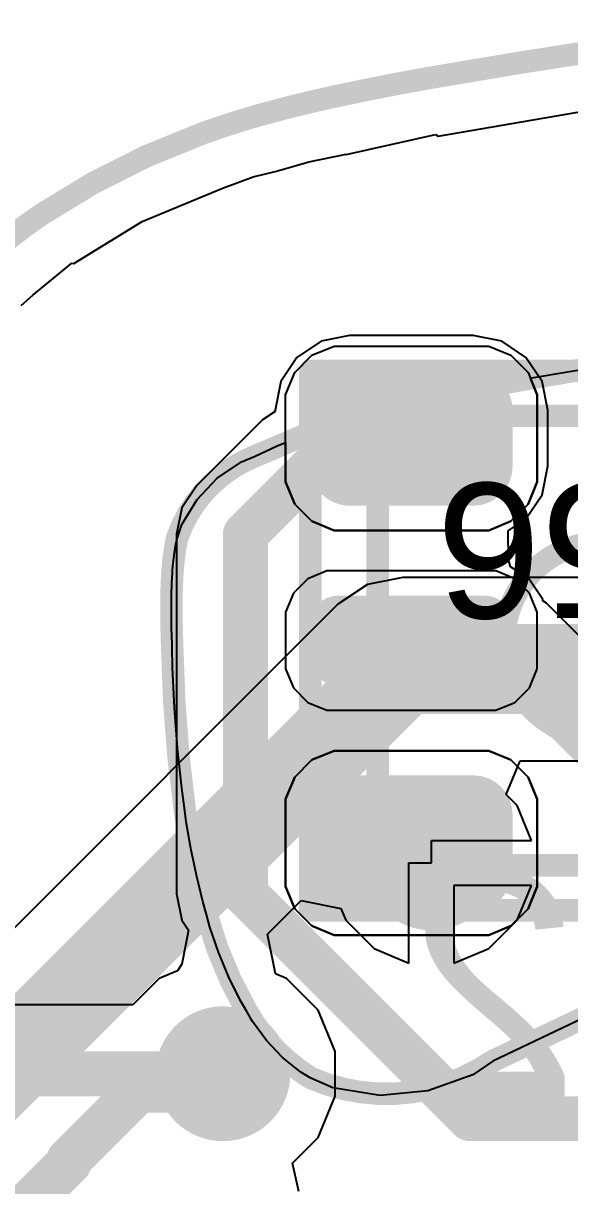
# Model space of a CAD drawing. Header units: inches. Extents: x -52 to 109, y 0 to 35.
# Drawn here: x 64.01 to 66.44, y 19.2 to 24.37 of the extents above; entities that cross this region are included whole.
import ezdxf

# ---------------------------------------------------------------- set-up
doc = ezdxf.new("R2010")
doc.units = ezdxf.units.IN
for name, color, linetype in [('Bottom Layer', 5, 'Continuous'), ('Bottom Overlay', 54, 'Continuous'), ('Keep-Out Layer', 6, 'Continuous'), ('Mechanical 1', 6, 'Continuous'), ('Mechanical 4', 56, 'Continuous'), ('Top Component Outline', 56, 'Continuous'), ('Top Courtyard', 56, 'Continuous'), ('Top Layer', 1, 'Continuous'), ('Top Overlay', 2, 'Continuous'), ('Top Paste', 8, 'Continuous'), ('Top Solder', 216, 'Continuous'), ('Via Holes', 16, 'Continuous')]:
    doc.layers.add(name, color=color, linetype=linetype)
doc.styles.add('Arial', font='', dxfattribs={"height": 0.2})
doc.styles.get('Arial').set_extended_font_data('Arial')

# ---------------------------------------------------------------- blocks, each defined once
blk = doc.blocks.new('APA_RGB_LED_2020_383')
at = {"layer": 'Top Layer'}
h = blk.add_hatch(color=1, dxfattribs=at)
edge = h.paths.add_edge_path()
edge.add_arc((-1.125, 1.025), 0.125, 90, 180)
edge.add_line((-1.25, 1.025), (-1.25, 0.775))
edge.add_arc((-1.125, 0.775), 0.125, 180, 270)
edge.add_line((-1.125, 0.65), (-0.575, 0.65))
edge.add_arc((-0.575, 0.775), 0.125, 270, 360)
edge.add_line((-0.45, 0.775), (-0.45, 1.025))
edge.add_arc((-0.575, 1.025), 0.125, 0, 90)
edge.add_line((-0.575, 1.15), (-1.125, 1.15))
h = blk.add_hatch(color=1, dxfattribs=at)
edge = h.paths.add_edge_path()
edge.add_arc((0.575, 1.025), 0.125, 90, 180)
edge.add_line((0.45, 1.025), (0.45, 0.775))
edge.add_arc((0.575, 0.775), 0.125, 180, 270)
edge.add_line((0.575, 0.65), (1.125, 0.65))
edge.add_arc((1.125, 0.775), 0.125, 270, 360)
edge.add_line((1.25, 0.775), (1.25, 1.025))
edge.add_arc((1.125, 1.025), 0.125, 0, 90)
edge.add_line((1.125, 1.15), (0.575, 1.15))
h = blk.add_hatch(color=1, dxfattribs=at)
edge = h.paths.add_edge_path()
edge.add_arc((-1.175, 0.075), 0.075, 90, 180)
edge.add_line((-1.25, 0.075), (-1.25, -0.075))
edge.add_arc((-1.175, -0.075), 0.075, 180, 270)
edge.add_line((-1.175, -0.15), (-0.525, -0.15))
edge.add_arc((-0.525, -0.075), 0.075, 270, 360)
edge.add_line((-0.45, -0.075), (-0.45, 0.075))
edge.add_arc((-0.525, 0.075), 0.075, 0, 90)
edge.add_line((-0.525, 0.15), (-1.175, 0.15))
h = blk.add_hatch(color=1, dxfattribs=at)
edge = h.paths.add_edge_path()
edge.add_arc((0.525, 0.075), 0.075, 90, 180)
edge.add_line((0.45, 0.075), (0.45, -0.075))
edge.add_arc((0.525, -0.075), 0.075, 180, 270)
edge.add_line((0.525, -0.15), (1.175, -0.15))
edge.add_arc((1.175, -0.075), 0.075, 270, 360)
edge.add_line((1.25, -0.075), (1.25, 0.075))
edge.add_arc((1.175, 0.075), 0.075, 0, 90)
edge.add_line((1.175, 0.15), (0.525, 0.15))
blk.add_hatch(color=1, dxfattribs=at).paths.add_polyline_path([(-1.25, -0.65), (-0.45, -0.65), (-0.45, -1.15), (-1.25, -1.15)])
h = blk.add_hatch(color=1, dxfattribs=at)
edge = h.paths.add_edge_path()
edge.add_arc((0.575, -0.775), 0.125, 90, 180)
edge.add_line((0.45, -0.775), (0.45, -1.025))
edge.add_arc((0.575, -1.025), 0.125, 180, 270)
edge.add_line((0.575, -1.15), (1.125, -1.15))
edge.add_arc((1.125, -1.025), 0.125, 270, 360)
edge.add_line((1.25, -1.025), (1.25, -0.775))
edge.add_arc((1.125, -0.775), 0.125, 0, 90)
edge.add_line((1.125, -0.65), (0.575, -0.65))
at = {"layer": 'Top Paste'}
h = blk.add_hatch(color=8, dxfattribs=at)
edge = h.paths.add_edge_path()
edge.add_arc((-1.125, 1.025), 0.125, 90, 180)
edge.add_line((-1.25, 1.025), (-1.25, 0.775))
edge.add_arc((-1.125, 0.775), 0.125, 180, 270)
edge.add_line((-1.125, 0.65), (-0.575, 0.65))
edge.add_arc((-0.575, 0.775), 0.125, 270, 360)
edge.add_line((-0.45, 0.775), (-0.45, 1.025))
edge.add_arc((-0.575, 1.025), 0.125, 0, 90)
edge.add_line((-0.575, 1.15), (-1.125, 1.15))
h = blk.add_hatch(color=8, dxfattribs=at)
edge = h.paths.add_edge_path()
edge.add_arc((0.575, 1.025), 0.125, 90, 180)
edge.add_line((0.45, 1.025), (0.45, 0.775))
edge.add_arc((0.575, 0.775), 0.125, 180, 270)
edge.add_line((0.575, 0.65), (1.125, 0.65))
edge.add_arc((1.125, 0.775), 0.125, 270, 360)
edge.add_line((1.25, 0.775), (1.25, 1.025))
edge.add_arc((1.125, 1.025), 0.125, 0, 90)
edge.add_line((1.125, 1.15), (0.575, 1.15))
h = blk.add_hatch(color=8, dxfattribs=at)
edge = h.paths.add_edge_path()
edge.add_arc((-1.175, 0.075), 0.075, 90, 180)
edge.add_line((-1.25, 0.075), (-1.25, -0.075))
edge.add_arc((-1.175, -0.075), 0.075, 180, 270)
edge.add_line((-1.175, -0.15), (-0.525, -0.15))
edge.add_arc((-0.525, -0.075), 0.075, 270, 360)
edge.add_line((-0.45, -0.075), (-0.45, 0.075))
edge.add_arc((-0.525, 0.075), 0.075, 0, 90)
edge.add_line((-0.525, 0.15), (-1.175, 0.15))
h = blk.add_hatch(color=8, dxfattribs=at)
edge = h.paths.add_edge_path()
edge.add_arc((0.525, 0.075), 0.075, 90, 180)
edge.add_line((0.45, 0.075), (0.45, -0.075))
edge.add_arc((0.525, -0.075), 0.075, 180, 270)
edge.add_line((0.525, -0.15), (1.175, -0.15))
edge.add_arc((1.175, -0.075), 0.075, 270, 360)
edge.add_line((1.25, -0.075), (1.25, 0.075))
edge.add_arc((1.175, 0.075), 0.075, 0, 90)
edge.add_line((1.175, 0.15), (0.525, 0.15))
blk.add_hatch(color=8, dxfattribs=at).paths.add_polyline_path([(-1.25, -0.65), (-0.45, -0.65), (-0.45, -1.15), (-1.25, -1.15)])
h = blk.add_hatch(color=8, dxfattribs=at)
edge = h.paths.add_edge_path()
edge.add_arc((0.575, -0.775), 0.125, 90, 180)
edge.add_line((0.45, -0.775), (0.45, -1.025))
edge.add_arc((0.575, -1.025), 0.125, 180, 270)
edge.add_line((0.575, -1.15), (1.125, -1.15))
edge.add_arc((1.125, -1.025), 0.125, 270, 360)
edge.add_line((1.25, -1.025), (1.25, -0.775))
edge.add_arc((1.125, -0.775), 0.125, 0, 90)
edge.add_line((1.125, -0.65), (0.575, -0.65))
at = {"layer": 'Top Solder'}
h = blk.add_hatch(color=216, dxfattribs=at)
edge = h.paths.add_edge_path()
edge.add_arc((-1.125, 1.025), 0.175, 90, 180)
edge.add_line((-1.3, 1.025), (-1.3, 0.775))
edge.add_arc((-1.125, 0.775), 0.175, 180, 270)
edge.add_line((-1.125, 0.6), (-0.575, 0.6))
edge.add_arc((-0.575, 0.775), 0.175, 270, 360)
edge.add_line((-0.4, 0.775), (-0.4, 1.025))
edge.add_arc((-0.575, 1.025), 0.175, 0, 90)
edge.add_line((-0.575, 1.2), (-1.125, 1.2))
h = blk.add_hatch(color=216, dxfattribs=at)
edge = h.paths.add_edge_path()
edge.add_arc((0.575, 1.025), 0.175, 90, 180)
edge.add_line((0.4, 1.025), (0.4, 0.775))
edge.add_arc((0.575, 0.775), 0.175, 180, 270)
edge.add_line((0.575, 0.6), (1.125, 0.6))
edge.add_arc((1.125, 0.775), 0.175, 270, 360)
edge.add_line((1.3, 0.775), (1.3, 1.025))
edge.add_arc((1.125, 1.025), 0.175, 0, 90)
edge.add_line((1.125, 1.2), (0.575, 1.2))
h = blk.add_hatch(color=216, dxfattribs=at)
edge = h.paths.add_edge_path()
edge.add_arc((-1.175, 0.075), 0.125, 90, 180)
edge.add_line((-1.3, 0.075), (-1.3, -0.075))
edge.add_arc((-1.175, -0.075), 0.125, 180, 270)
edge.add_line((-1.175, -0.2), (-0.525, -0.2))
edge.add_arc((-0.525, -0.075), 0.125, 270, 360)
edge.add_line((-0.4, -0.075), (-0.4, 0.075))
edge.add_arc((-0.525, 0.075), 0.125, 0, 90)
edge.add_line((-0.525, 0.2), (-1.175, 0.2))
h = blk.add_hatch(color=216, dxfattribs=at)
edge = h.paths.add_edge_path()
edge.add_arc((0.525, 0.075), 0.125, 90, 180)
edge.add_line((0.4, 0.075), (0.4, -0.075))
edge.add_arc((0.525, -0.075), 0.125, 180, 270)
edge.add_line((0.525, -0.2), (1.175, -0.2))
edge.add_arc((1.175, -0.075), 0.125, 270, 360)
edge.add_line((1.3, -0.075), (1.3, 0.075))
edge.add_arc((1.175, 0.075), 0.125, 0, 90)
edge.add_line((1.175, 0.2), (0.525, 0.2))
blk.add_hatch(color=216, dxfattribs=at).paths.add_polyline_path([(-1.3, -0.6), (-0.4, -0.6), (-0.4, -1.2), (-1.3, -1.2)])
h = blk.add_hatch(color=216, dxfattribs=at)
edge = h.paths.add_edge_path()
edge.add_arc((0.575, -0.775), 0.175, 90, 180)
edge.add_line((0.4, -0.775), (0.4, -1.025))
edge.add_arc((0.575, -1.025), 0.175, 180, 270)
edge.add_line((0.575, -1.2), (1.125, -1.2))
edge.add_arc((1.125, -1.025), 0.175, 270, 360)
edge.add_line((1.3, -1.025), (1.3, -0.775))
edge.add_arc((1.125, -0.775), 0.175, 0, 90)
edge.add_line((1.125, -0.6), (0.575, -0.6))
at = {"layer": 'Top Component Outline'}
for points in [[(1, 1, 0.1, 0.1, 0), (-1, 1, 0.1, 0.1, 0)], [(-1, 1, 0.1, 0.1, 0), (-1, -1, 0.1, 0.1, 0)], [(1, 1, 0.1, 0.1, 0), (1, -1, 0.1, 0.1, 0)], [(1, -1, 0.1, 0.1, 0), (-1, -1, 0.1, 0.1, 0)]]:
    blk.add_lwpolyline(points, format="xyseb", dxfattribs=at)
for points in [[(-1.025, 1, 0.05, 0.05, 1), (-0.975, 1, 0.05, 0.05, 1)], [(-1.025, 1, 0.05, 0.05, 1), (-0.975, 1, 0.05, 0.05, 1)], [(0.975, 1, 0.05, 0.05, 1), (1.025, 1, 0.05, 0.05, 1)], [(0.975, 1, 0.05, 0.05, 1), (1.025, 1, 0.05, 0.05, 1)], [(-1.025, -1, 0.05, 0.05, 1), (-0.975, -1, 0.05, 0.05, 1)], [(-1.025, -1, 0.05, 0.05, 1), (-0.975, -1, 0.05, 0.05, 1)], [(0.975, -1, 0.05, 0.05, 1), (1.025, -1, 0.05, 0.05, 1)], [(0.975, -1, 0.05, 0.05, 1), (1.025, -1, 0.05, 0.05, 1)]]:
    blk.add_lwpolyline(points, format="xyseb", close=True, dxfattribs=at)
at = {"layer": 'Top Courtyard'}
for points in [[(-1.3, 1.2, 0.1, 0.1, 0), (-1.3, -1.2, 0.1, 0.1, 0)], [(1.3, 1.2, 0.1, 0.1, 0), (-1.3, 1.2, 0.1, 0.1, 0)], [(1.3, 1.2, 0.1, 0.1, 0), (1.3, -1.2, 0.1, 0.1, 0)], [(0, 0.5, 0.1, 0.1, 0), (0, -0.5, 0.1, 0.1, 0)], [(0.5, 0, 0.1, 0.1, 0), (-0.5, 0, 0.1, 0.1, 0)], [(1.3, -1.2, 0.1, 0.1, 0), (-1.3, -1.2, 0.1, 0.1, 0)]]:
    blk.add_lwpolyline(points, format="xyseb", dxfattribs=at)
for points in [[(-1.325, 1.2, 0.05, 0.05, 1), (-1.275, 1.2, 0.05, 0.05, 1)], [(-1.325, 1.2, 0.05, 0.05, 1), (-1.275, 1.2, 0.05, 0.05, 1)], [(1.275, 1.2, 0.05, 0.05, 1), (1.325, 1.2, 0.05, 0.05, 1)], [(1.275, 1.2, 0.05, 0.05, 1), (1.325, 1.2, 0.05, 0.05, 1)], [(-0.025, 0.5, 0.05, 0.05, 1), (0.025, 0.5, 0.05, 0.05, 1)], [(-0.525, 0, 0.05, 0.05, 1), (-0.475, 0, 0.05, 0.05, 1)], [(0.475, 0, 0.05, 0.05, 1), (0.525, 0, 0.05, 0.05, 1)], [(-0.025, -0.5, 0.05, 0.05, 1), (0.025, -0.5, 0.05, 0.05, 1)], [(-1.325, -1.2, 0.05, 0.05, 1), (-1.275, -1.2, 0.05, 0.05, 1)], [(-1.325, -1.2, 0.05, 0.05, 1), (-1.275, -1.2, 0.05, 0.05, 1)], [(1.275, -1.2, 0.05, 0.05, 1), (1.325, -1.2, 0.05, 0.05, 1)], [(1.275, -1.2, 0.05, 0.05, 1), (1.325, -1.2, 0.05, 0.05, 1)]]:
    blk.add_lwpolyline(points, format="xyseb", close=True, dxfattribs=at)
at = {"layer": 'Top Overlay'}
for p, q in [((-1.2929, 1.2689), (-1.1937, 1.31)), ((-1.1937, 1.31), (-1.14, 1.31)), ((-1.14, 1.31), (-1.14, 1.31)), ((-1.14, 1.31), (-0.56, 1.31)), ((-0.56, 1.31), (-0.5063, 1.31)), ((-0.5063, 1.31), (-0.4071, 1.2689)), ((0.4071, 1.2689), (0.5063, 1.31)), ((0.5063, 1.31), (0.56, 1.31)), ((0.56, 1.31), (0.56, 1.31)), ((0.56, 1.31), (1.14, 1.31)), ((1.14, 1.31), (1.1937, 1.31)), ((1.1937, 1.31), (1.2929, 1.2689)), ((-1.3689, 1.1929), (-1.2929, 1.2689)), ((-0.4071, 1.2689), (-0.3311, 1.1929)), ((0.3311, 1.1929), (0.4071, 1.2689)), ((1.2929, 1.2689), (1.3689, 1.1929)), ((-1.41, 1.0937), (-1.3689, 1.1929)), ((-0.3311, 1.1929), (-0.29, 1.0937)), ((0.29, 1.0937), (0.3311, 1.1929)), ((1.3689, 1.1929), (1.41, 1.0937)), ((-1.41, 1.04), (-1.41, 1.0937)), ((-0.29, 1.0937), (-0.29, 1.04)), ((0.29, 1.04), (0.29, 1.0937)), ((1.41, 1.0937), (1.41, 1.04)), ((-1.41, 0.76), (-1.41, 1.04)), ((-0.29, 1.04), (-0.29, 1.04)), ((-0.29, 1.04), (-0.29, 0.76)), ((0.29, 0.76), (0.29, 1.04)), ((1.41, 1.04), (1.41, 1.04)), ((1.41, 1.04), (1.41, 0.76)), ((-1.41, 0.76), (-1.41, 0.76)), ((-1.41, 0.7063), (-1.41, 0.76)), ((-0.29, 0.76), (-0.29, 0.7063)), ((0.29, 0.76), (0.29, 0.76)), ((0.29, 0.7063), (0.29, 0.76)), ((1.41, 0.76), (1.41, 0.7063)), ((-1.3689, 0.6071), (-1.41, 0.7063)), ((-0.29, 0.7063), (-0.3311, 0.6071)), ((0.3311, 0.6071), (0.29, 0.7063)), ((1.41, 0.7063), (1.3689, 0.6071)), ((-1.2929, 0.5311), (-1.3689, 0.6071)), ((-0.3311, 0.6071), (-0.4071, 0.5311)), ((0.4071, 0.5311), (0.3311, 0.6071)), ((1.3689, 0.6071), (1.2929, 0.5311)), ((-1.1937, 0.49), (-1.2929, 0.5311)), ((-0.4071, 0.5311), (-0.5063, 0.49)), ((0.5063, 0.49), (0.4071, 0.5311)), ((1.2929, 0.5311), (1.1937, 0.49)), ((-1.14, 0.49), (-1.1937, 0.49)), ((-0.56, 0.49), (-1.14, 0.49)), ((-0.5063, 0.49), (-0.56, 0.49)), ((-0.56, 0.49), (-0.56, 0.49)), ((0.56, 0.49), (0.5063, 0.49)), ((1.14, 0.49), (0.56, 0.49)), ((1.1937, 0.49), (1.14, 0.49)), ((1.14, 0.49), (1.14, 0.49)), ((-1.3103, 0.275), (-1.375, 0.2103)), ((-1.2258, 0.31), (-1.3103, 0.275)), ((-1.18, 0.31), (-1.2258, 0.31)), ((-0.52, 0.31), (-1.18, 0.31)), ((-0.4742, 0.31), (-0.52, 0.31)), ((-0.52, 0.31), (-0.52, 0.31)), ((-0.3897, 0.275), (-0.4742, 0.31)), ((-0.325, 0.2103), (-0.3897, 0.275)), ((0.3897, 0.275), (0.325, 0.2103)), ((0.4743, 0.31), (0.3897, 0.275)), ((0.52, 0.31), (0.4743, 0.31)), ((1.18, 0.31), (0.52, 0.31)), ((1.2258, 0.31), (1.18, 0.31)), ((1.18, 0.31), (1.18, 0.31)), ((1.3103, 0.275), (1.2258, 0.31)), ((1.375, 0.2103), (1.3103, 0.275)), ((-1.375, 0.2103), (-1.41, 0.1258)), ((-0.29, 0.1258), (-0.325, 0.2103)), ((0.325, 0.2103), (0.29, 0.1258)), ((1.41, 0.1258), (1.375, 0.2103)), ((-1.41, 0.1258), (-1.41, 0.08)), ((-0.29, 0.08), (-0.29, 0.1258)), ((0.29, 0.1258), (0.29, 0.08)), ((1.41, 0.08), (1.41, 0.1258)), ((-1.41, 0.08), (-1.41, -0.08)), ((-1.41, 0.08), (-1.41, 0.08)), ((-0.29, -0.08), (-0.29, 0.08)), ((0.29, 0.08), (0.29, -0.08)), ((0.29, 0.08), (0.29, 0.08)), ((1.41, -0.08), (1.41, 0.08)), ((-1.41, -0.08), (-1.41, -0.1257)), ((-0.29, -0.1257), (-0.29, -0.08)), ((-0.29, -0.08), (-0.29, -0.08)), ((0.29, -0.08), (0.29, -0.1257)), ((1.41, -0.1257), (1.41, -0.08)), ((1.41, -0.08), (1.41, -0.08)), ((-1.41, -0.1257), (-1.375, -0.2103)), ((-0.325, -0.2103), (-0.29, -0.1257)), ((0.29, -0.1257), (0.325, -0.2103)), ((1.375, -0.2103), (1.41, -0.1257)), ((-1.375, -0.2103), (-1.3103, -0.275)), ((-0.3897, -0.275), (-0.325, -0.2103)), ((0.325, -0.2103), (0.3897, -0.275)), ((1.3103, -0.275), (1.375, -0.2103)), ((-1.3103, -0.275), (-1.2258, -0.31)), ((-1.2258, -0.31), (-1.18, -0.31)), ((-1.18, -0.31), (-1.18, -0.31)), ((-1.18, -0.31), (-0.52, -0.31)), ((-0.52, -0.31), (-0.4742, -0.31)), ((-0.4742, -0.31), (-0.3897, -0.275)), ((0.3897, -0.275), (0.4743, -0.31)), ((0.4743, -0.31), (0.52, -0.31)), ((0.52, -0.31), (0.52, -0.31)), ((0.52, -0.31), (1.18, -0.31)), ((1.18, -0.31), (1.2258, -0.31)), ((1.2258, -0.31), (1.3103, -0.275)), ((-1.41, -1.31), (-1.41, -0.49)), ((-1.41, -0.49), (-0.29, -0.49)), ((-0.29, -0.49), (-0.29, -1.31)), ((0.4071, -0.5311), (0.5063, -0.49)), ((0.5063, -0.49), (0.56, -0.49)), ((0.56, -0.49), (0.56, -0.49)), ((0.56, -0.49), (1.14, -0.49)), ((1.14, -0.49), (1.1937, -0.49)), ((1.1937, -0.49), (1.2929, -0.5311)), ((0.3311, -0.6071), (0.4071, -0.5311)), ((1.2929, -0.5311), (1.3689, -0.6071)), ((0.29, -0.7063), (0.3311, -0.6071)), ((1.3689, -0.6071), (1.41, -0.7063)), ((0.29, -0.76), (0.29, -0.7063)), ((1.41, -0.7063), (1.41, -0.76)), ((0.29, -1.04), (0.29, -0.76)), ((1.41, -0.76), (1.41, -0.76)), ((1.41, -0.76), (1.41, -1.04)), ((0.29, -1.04), (0.29, -1.04)), ((0.29, -1.0937), (0.29, -1.04)), ((1.41, -1.04), (1.41, -1.0937)), ((0.3311, -1.1929), (0.29, -1.0937)), ((1.41, -1.0937), (1.3689, -1.1929)), ((0.4071, -1.2689), (0.3311, -1.1929)), ((1.3689, -1.1929), (1.2929, -1.2689)), ((0.5063, -1.31), (0.4071, -1.2689)), ((1.2929, -1.2689), (1.1937, -1.31)), ((-0.29, -1.31), (-1.41, -1.31)), ((0.56, -1.31), (0.5063, -1.31)), ((1.14, -1.31), (0.56, -1.31)), ((1.1937, -1.31), (1.14, -1.31)), ((1.14, -1.31), (1.14, -1.31))]:
    blk.add_line(p, q, dxfattribs=at)
at = {"layer": 'Top Courtyard', "style": 'Arial'}
blk.add_text('D56', height=0.6, dxfattribs=at).set_placement((-0.8, -0.7))

msp = doc.modelspace()

# ---------------------------------------------------------------- hatches: boundary and pattern name
at = {"layer": 'Bottom Layer'}
h = msp.add_hatch(color=5, dxfattribs=at)
edge = h.paths.add_edge_path()
edge.add_arc((65.8278, 20.6378), 0.3, 0, 360)
h = msp.add_hatch(color=5, dxfattribs=at)
edge = h.paths.add_edge_path()
edge.add_arc((64.9, 19.7), 0.3, 0, 360)
at = {"layer": 'Top Layer'}
h = msp.add_hatch(color=1, dxfattribs=at)
edge = h.paths.add_edge_path()
edge.add_arc((65.8278, 20.6378), 0.3, 0, 360)
h = msp.add_hatch(color=1, dxfattribs=at)
edge = h.paths.add_edge_path()
edge.add_arc((64.9, 19.7), 0.3, 0, 360)
at = {"layer": 'Via Holes'}
h = msp.add_hatch(color=7, dxfattribs=at)
edge = h.paths.add_edge_path()
edge.add_arc((65.8278, 20.6378), 0.15, 0, 360)
h = msp.add_hatch(color=7, dxfattribs=at)
edge = h.paths.add_edge_path()
edge.add_arc((64.9, 19.7), 0.15, 0, 360)

# ---------------------------------------------------------------- linework, layer by layer
at = {"layer": 'Bottom Layer'}
for p, q in [((65.8581, 23.8701), (66.7592, 24.0264)), ((65.4488, 23.7898), (65.8463, 23.8779)), ((65.8463, 23.8779), (65.8581, 23.8701)), ((65.8581, 23.8701), (65.8581, 23.8701)), ((65.8581, 23.8701), (65.8581, 23.8701)), ((65.2818, 23.7572), (65.4485, 23.7903)), ((65.4485, 23.7903), (65.4488, 23.7898)), ((65.1378, 23.7151), (65.2818, 23.7572)), ((64.9031, 23.6413), (65.0353, 23.6905)), ((65.0353, 23.6905), (65.1378, 23.7151)), ((65.1378, 23.7151), (65.1378, 23.7151)), ((64.7592, 23.582), (64.8957, 23.6382)), ((64.8957, 23.6382), (64.9031, 23.6413)), ((64.8957, 23.6382), (64.8957, 23.6382)), ((64.5403, 23.4913), (64.7592, 23.582)), ((64.2364, 23.3051), (64.5403, 23.4913)), ((64.0543, 23.1633), (64.2285, 23.3063)), ((64.2285, 23.3063), (64.2364, 23.3051)), ((64.2364, 23.3051), (64.2364, 23.3051)), ((64.2364, 23.3051), (64.2364, 23.3051)), ((64.0023, 23.1168), (64.0543, 23.1633)), ((65.5439, 21.8768), (65.4116, 21.7884)), ((65.7, 21.9078), (65.5439, 21.8768)), ((68.95, 21.9078), (65.7, 21.9078)), ((65.7, 21.9078), (65.7, 21.9078)), ((65.4116, 21.7884), (63.3286, 19.7054)), ((65.4116, 21.7884), (65.4116, 21.7884)), ((66.1599, 20.9422), (66.222, 21.0922)), ((66.222, 21.0922), (68.7811, 21.0922)), ((66.2093, 20.8928), (66.1599, 20.9422)), ((66.2734, 20.7378), (66.2093, 20.8928)), ((65.8278, 20.6378), (65.8278, 20.7378)), ((65.8278, 20.7378), (66.2734, 20.7378)), ((65.7278, 20.1922), (65.7278, 20.6378)), ((65.7278, 20.6378), (65.8278, 20.6378)), ((66.2734, 20.5378), (65.9278, 20.5378)), ((65.9278, 20.5378), (65.9278, 20.1922)), ((66.2093, 20.3829), (66.2734, 20.5378)), ((65.0982, 20.3215), (65.2476, 20.4708)), ((65.2476, 20.4708), (65.4245, 20.4356)), ((65.4245, 20.4356), (65.4463, 20.3829)), ((65.4463, 20.3829), (65.5729, 20.2564)), ((66.0827, 20.2564), (66.2093, 20.3829)), ((65.1334, 20.1445), (65.0982, 20.3215)), ((65.5729, 20.2564), (65.7278, 20.1922)), ((65.9278, 20.1922), (66.0827, 20.2564)), ((65.1832, 20.1239), (65.1334, 20.1445)), ((65.3239, 19.9832), (65.1832, 20.1239)), ((65.4, 19.7995), (65.3239, 19.9832)), ((65.4, 19.6005), (65.4, 19.7995)), ((65.3239, 19.4168), (65.4, 19.6005)), ((65.2097, 19.3025), (65.3239, 19.4168)), ((65.2373, 19.1763), (65.2097, 19.3025))]:
    msp.add_line(p, q, dxfattribs=at)
for points in [[(63.5, 19.3, 0.4, 0.4, 0), (65.7, 21.5, 0.4, 0.4, 0)], [(65.7, 21.5, 0.4, 0.4, 0), (68.95, 21.5, 0.4, 0.4, 0)], [(64.8266, 19.6266, 0.2, 0.2, 0), (64.9, 19.7, 0.2, 0.2, 0)], [(64.2151, 19.3169, 0.2, 0.2, 0), (64.5248, 19.6266, 0.2, 0.2, 0)], [(64.5248, 19.6266, 0.2, 0.2, 0), (64.8266, 19.6266, 0.2, 0.2, 0)], [(63.6, 18.6881, 0.2, 0.2, 0), (64.2151, 19.3033, 0.2, 0.2, 0)], [(64.2151, 19.3033, 0.2, 0.2, 0), (64.2151, 19.3169, 0.2, 0.2, 0)]]:
    msp.add_lwpolyline(points, format="xyseb", dxfattribs=at)
for points in [[(65.6, 21.5, 0.2, 0.2, 1), (65.8, 21.5, 0.2, 0.2, 1)], [(65.6, 21.5, 0.2, 0.2, 1), (65.8, 21.5, 0.2, 0.2, 1)], [(64.85, 19.7, 0.1, 0.1, 1), (64.95, 19.7, 0.1, 0.1, 1)], [(64.4748, 19.6266, 0.1, 0.1, 1), (64.5748, 19.6266, 0.1, 0.1, 1)], [(64.4748, 19.6266, 0.1, 0.1, 1), (64.5748, 19.6266, 0.1, 0.1, 1)], [(64.7766, 19.6266, 0.1, 0.1, 1), (64.8766, 19.6266, 0.1, 0.1, 1)], [(64.7766, 19.6266, 0.1, 0.1, 1), (64.8766, 19.6266, 0.1, 0.1, 1)], [(64.1651, 19.3169, 0.1, 0.1, 1), (64.2651, 19.3169, 0.1, 0.1, 1)], [(64.1651, 19.3169, 0.1, 0.1, 1), (64.2651, 19.3169, 0.1, 0.1, 1)], [(64.1651, 19.3033, 0.1, 0.1, 1), (64.2651, 19.3033, 0.1, 0.1, 1)], [(64.1651, 19.3033, 0.1, 0.1, 1), (64.2651, 19.3033, 0.1, 0.1, 1)]]:
    msp.add_lwpolyline(points, format="xyseb", close=True, dxfattribs=at)
at = {"layer": 'Keep-Out Layer'}
for points in [[(65.8131, 24.1289, 0.1, 0.1, -0.00841), (67.0557, 24.3232, 0.1, 0.1, 0)], [(65.3933, 24.0464, 0.1, 0.1, -0.009488), (65.8131, 24.1289, 0.1, 0.1, 0)], [(65.0678, 23.9661, 0.1, 0.1, -0.014755), (65.3933, 24.0464, 0.1, 0.1, 0)], [(64.8067, 23.8821, 0.1, 0.1, -0.019408), (65.0678, 23.9661, 0.1, 0.1, 0)], [(64.0921, 23.522, 0.1, 0.1, -0.060256), (64.8067, 23.8821, 0.1, 0.1, 0)], [(63.8827, 23.3613, 0.1, 0.1, -0.029783), (64.0921, 23.522, 0.1, 0.1, 0)]]:
    msp.add_lwpolyline(points, format="xyseb", dxfattribs=at)
for points in [[(65.7881, 24.1289, 0.05, 0.05, 1), (65.8381, 24.1289, 0.05, 0.05, 1)], [(65.7881, 24.1289, 0.05, 0.05, 1), (65.8381, 24.1289, 0.05, 0.05, 1)], [(65.3683, 24.0464, 0.05, 0.05, 1), (65.4183, 24.0464, 0.05, 0.05, 1)], [(65.3683, 24.0464, 0.05, 0.05, 1), (65.4183, 24.0464, 0.05, 0.05, 1)], [(65.0428, 23.9661, 0.05, 0.05, 1), (65.0928, 23.9661, 0.05, 0.05, 1)], [(65.0428, 23.9661, 0.05, 0.05, 1), (65.0928, 23.9661, 0.05, 0.05, 1)], [(64.7817, 23.8821, 0.05, 0.05, 1), (64.8317, 23.8821, 0.05, 0.05, 1)], [(64.7817, 23.8821, 0.05, 0.05, 1), (64.8317, 23.8821, 0.05, 0.05, 1)], [(64.0671, 23.522, 0.05, 0.05, 1), (64.1171, 23.522, 0.05, 0.05, 1)], [(64.0671, 23.522, 0.05, 0.05, 1), (64.1171, 23.522, 0.05, 0.05, 1)]]:
    msp.add_lwpolyline(points, format="xyseb", close=True, dxfattribs=at)
at = {"layer": 'Mechanical 1'}
for points in [[(66.1853, 21.7941, 0.1, 0.1, -0.303348), (66.5886, 22.0636, 0.1, 0.1, 0)], [(66.2799, 21.3184, 0.1, 0.1, -0.303347), (66.1853, 21.7941, 0.1, 0.1, 0)], [(66.7556, 21.2238, 0.1, 0.1, -0.303347), (66.2799, 21.3184, 0.1, 0.1, 0)]]:
    msp.add_lwpolyline(points, format="xyseb", dxfattribs=at)
for points in [[(66.1603, 21.7941, 0.05, 0.05, 1), (66.2103, 21.7941, 0.05, 0.05, 1)], [(66.1603, 21.7941, 0.05, 0.05, 1), (66.2103, 21.7941, 0.05, 0.05, 1)], [(66.2549, 21.3184, 0.05, 0.05, 1), (66.3049, 21.3184, 0.05, 0.05, 1)], [(66.2549, 21.3184, 0.05, 0.05, 1), (66.3049, 21.3184, 0.05, 0.05, 1)]]:
    msp.add_lwpolyline(points, format="xyseb", close=True, dxfattribs=at)
at = {"layer": 'Mechanical 4'}
for points in [[(65.8131, 24.1289, 0.1, 0.1, -0.00841), (67.0557, 24.3232, 0.1, 0.1, 0)], [(65.3933, 24.0464, 0.1, 0.1, -0.009488), (65.8131, 24.1289, 0.1, 0.1, 0)], [(65.0678, 23.9661, 0.1, 0.1, -0.014755), (65.3933, 24.0464, 0.1, 0.1, 0)], [(64.8067, 23.8821, 0.1, 0.1, -0.019408), (65.0678, 23.9661, 0.1, 0.1, 0)], [(64.0921, 23.522, 0.1, 0.1, -0.060256), (64.8067, 23.8821, 0.1, 0.1, 0)], [(63.8827, 23.3613, 0.1, 0.1, -0.029783), (64.0921, 23.522, 0.1, 0.1, 0)], [(65.8412, 22.7098, 0.1, 0.1, -0.020704), (67.0257, 22.9111, 0.1, 0.1, 0)], [(65.0432, 22.4473, 0.1, 0.1, -0.062887), (65.8412, 22.7098, 0.1, 0.1, 0)], [(64.6959, 22.0818, 0.1, 0.1, -0.218955), (65.0432, 22.4473, 0.1, 0.1, 0)], [(64.6763, 21.9405, 0.1, 0.1, -0.035258), (64.6959, 22.0818, 0.1, 0.1, 0)], [(64.6718, 21.848, 0.1, 0.1, -0.012416), (64.6763, 21.9405, 0.1, 0.1, 0)], [(64.6711, 21.7347, 0.1, 0.1, -0.008839), (64.6718, 21.848, 0.1, 0.1, 0)], [(64.6744, 21.5957, 0.1, 0.1, -0.006058), (64.6711, 21.7347, 0.1, 0.1, 0)], [(64.7291, 20.881, 0.1, 0.1, -0.028858), (64.6744, 21.5957, 0.1, 0.1, 0)], [(64.8273, 20.408, 0.1, 0.1, -0.034346), (64.7291, 20.881, 0.1, 0.1, 0)], [(65.0063, 19.9779, 0.1, 0.1, -0.064412), (64.8273, 20.408, 0.1, 0.1, 0)], [(66.1003, 19.7564, 0.1, 0.1, 0), (66.6749, 20.0296, 0.1, 0.1, 0)], [(65.2913, 19.6806, 0.1, 0.1, -0.126724), (65.0063, 19.9779, 0.1, 0.1, 0)], [(66.1003, 19.7564, 0.1, 0.1, -0.258253), (65.2913, 19.6806, 0.1, 0.1, 0)]]:
    msp.add_lwpolyline(points, format="xyseb", dxfattribs=at)
for points in [[(65.7881, 24.1289, 0.05, 0.05, 1), (65.8381, 24.1289, 0.05, 0.05, 1)], [(65.7881, 24.1289, 0.05, 0.05, 1), (65.8381, 24.1289, 0.05, 0.05, 1)], [(65.3683, 24.0464, 0.05, 0.05, 1), (65.4183, 24.0464, 0.05, 0.05, 1)], [(65.3683, 24.0464, 0.05, 0.05, 1), (65.4183, 24.0464, 0.05, 0.05, 1)], [(65.0428, 23.9661, 0.05, 0.05, 1), (65.0928, 23.9661, 0.05, 0.05, 1)], [(65.0428, 23.9661, 0.05, 0.05, 1), (65.0928, 23.9661, 0.05, 0.05, 1)], [(64.7817, 23.8821, 0.05, 0.05, 1), (64.8317, 23.8821, 0.05, 0.05, 1)], [(64.7817, 23.8821, 0.05, 0.05, 1), (64.8317, 23.8821, 0.05, 0.05, 1)], [(64.0671, 23.522, 0.05, 0.05, 1), (64.1171, 23.522, 0.05, 0.05, 1)], [(64.0671, 23.522, 0.05, 0.05, 1), (64.1171, 23.522, 0.05, 0.05, 1)], [(65.8162, 22.7098, 0.05, 0.05, 1), (65.8662, 22.7098, 0.05, 0.05, 1)], [(65.8162, 22.7098, 0.05, 0.05, 1), (65.8662, 22.7098, 0.05, 0.05, 1)], [(65.0182, 22.4473, 0.05, 0.05, 1), (65.0682, 22.4473, 0.05, 0.05, 1)], [(65.0182, 22.4473, 0.05, 0.05, 1), (65.0682, 22.4473, 0.05, 0.05, 1)], [(64.6709, 22.0818, 0.05, 0.05, 1), (64.7209, 22.0818, 0.05, 0.05, 1)], [(64.6709, 22.0818, 0.05, 0.05, 1), (64.7209, 22.0818, 0.05, 0.05, 1)], [(64.6513, 21.9405, 0.05, 0.05, 1), (64.7013, 21.9405, 0.05, 0.05, 1)], [(64.6513, 21.9405, 0.05, 0.05, 1), (64.7013, 21.9405, 0.05, 0.05, 1)], [(64.6468, 21.848, 0.05, 0.05, 1), (64.6968, 21.848, 0.05, 0.05, 1)], [(64.6468, 21.848, 0.05, 0.05, 1), (64.6968, 21.848, 0.05, 0.05, 1)], [(64.6461, 21.7347, 0.05, 0.05, 1), (64.6961, 21.7347, 0.05, 0.05, 1)], [(64.6461, 21.7347, 0.05, 0.05, 1), (64.6961, 21.7347, 0.05, 0.05, 1)], [(64.6494, 21.5957, 0.05, 0.05, 1), (64.6994, 21.5957, 0.05, 0.05, 1)], [(64.6494, 21.5957, 0.05, 0.05, 1), (64.6994, 21.5957, 0.05, 0.05, 1)], [(64.7041, 20.881, 0.05, 0.05, 1), (64.7541, 20.881, 0.05, 0.05, 1)], [(64.7041, 20.881, 0.05, 0.05, 1), (64.7541, 20.881, 0.05, 0.05, 1)], [(64.8023, 20.408, 0.05, 0.05, 1), (64.8523, 20.408, 0.05, 0.05, 1)], [(64.8023, 20.408, 0.05, 0.05, 1), (64.8523, 20.408, 0.05, 0.05, 1)], [(64.9813, 19.9779, 0.05, 0.05, 1), (65.0313, 19.9779, 0.05, 0.05, 1)], [(64.9813, 19.9779, 0.05, 0.05, 1), (65.0313, 19.9779, 0.05, 0.05, 1)], [(66.0753, 19.7564, 0.05, 0.05, 1), (66.1253, 19.7564, 0.05, 0.05, 1)], [(66.0753, 19.7564, 0.05, 0.05, 1), (66.1253, 19.7564, 0.05, 0.05, 1)], [(65.2663, 19.6806, 0.05, 0.05, 1), (65.3163, 19.6806, 0.05, 0.05, 1)], [(65.2663, 19.6806, 0.05, 0.05, 1), (65.3163, 19.6806, 0.05, 0.05, 1)]]:
    msp.add_lwpolyline(points, format="xyseb", close=True, dxfattribs=at)
at = {"layer": 'Top Layer'}
for p, q in [((65.8581, 23.8701), (66.7592, 24.0264)), ((65.4488, 23.7898), (65.8463, 23.8779)), ((65.8463, 23.8779), (65.8581, 23.8701)), ((65.8581, 23.8701), (65.8581, 23.8701)), ((65.8581, 23.8701), (65.8581, 23.8701)), ((65.2818, 23.7572), (65.4485, 23.7903)), ((65.4485, 23.7903), (65.4488, 23.7898)), ((65.1378, 23.7151), (65.2818, 23.7572)), ((64.9031, 23.6413), (65.0353, 23.6905)), ((65.0353, 23.6905), (65.1378, 23.7151)), ((65.1378, 23.7151), (65.1378, 23.7151)), ((64.7592, 23.582), (64.8957, 23.6382)), ((64.8957, 23.6382), (64.9031, 23.6413)), ((64.8957, 23.6382), (64.8957, 23.6382)), ((64.5403, 23.4913), (64.7592, 23.582)), ((64.2364, 23.3051), (64.5403, 23.4913)), ((64.0543, 23.1633), (64.2285, 23.3063)), ((64.2285, 23.3063), (64.2364, 23.3051)), ((64.2364, 23.3051), (64.2364, 23.3051)), ((64.2364, 23.3051), (64.2364, 23.3051)), ((64.0023, 23.1168), (64.0543, 23.1633)), ((65.4636, 22.9834), (65.3368, 22.9582)), ((66.0136, 22.9834), (65.4636, 22.9834)), ((66.1404, 22.9582), (66.0136, 22.9834)), ((65.3368, 22.9582), (65.2293, 22.8864)), ((66.2479, 22.8864), (66.1404, 22.9582)), ((65.2293, 22.8864), (65.1574, 22.7789)), ((66.3197, 22.7789), (66.2479, 22.8864)), ((65.1574, 22.7789), (65.1322, 22.6521)), ((66.3449, 22.6521), (66.3197, 22.7789)), ((65.1322, 22.6521), (65.1322, 22.6462)), ((66.3449, 22.4021), (66.3449, 22.6521)), ((65.0762, 22.6088), (64.7837, 22.3163)), ((65.1322, 22.6462), (65.0762, 22.6088)), ((66.3197, 22.2753), (66.3449, 22.4021)), ((64.7837, 22.3163), (64.7174, 22.2171)), ((66.2479, 22.1678), (66.3197, 22.2753)), ((64.7174, 22.2171), (64.6941, 22.1)), ((66.1683, 22.1146), (66.2479, 22.1678)), ((64.6941, 22.1), (64.6941, 22.1)), ((64.6941, 22.1), (64.6941, 20.5)), ((66.1704, 21.9879), (66.1683, 22.1146)), ((66.1795, 21.9554), (66.1704, 21.9879)), ((66.2618, 21.9003), (66.1795, 21.9554)), ((66.3226, 21.8094), (66.2618, 21.9003)), ((66.3237, 21.8037), (66.3226, 21.8094)), ((66.3392, 21.7934), (66.3237, 21.8037)), ((66.705, 21.4276), (66.3392, 21.7934)), ((64.6941, 20.5), (64.6941, 20.5)), ((64.6941, 20.5), (64.7174, 20.3829)), ((64.7174, 20.3829), (64.747, 20.3386)), ((64.747, 20.3386), (64.7179, 20.187)), ((64.7179, 20.187), (64.6978, 20.1575)), ((64.6168, 20.1239), (64.4988, 20.0059)), ((64.6978, 20.1575), (64.6168, 20.1239)), ((64.4988, 20.0059), (63.505, 20.0059))]:
    msp.add_line(p, q, dxfattribs=at)
for points in [[(65.604, 22.3925, 0.2, 0.2, 0), (65.7386, 22.5271, 0.2, 0.2, 0)], [(65, 22.1, 0.2, 0.2, 0), (65.2925, 22.3925, 0.2, 0.2, 0)], [(65.2925, 22.3925, 0.2, 0.2, 0), (65.604, 22.3925, 0.2, 0.2, 0)], [(65, 20.5, 0.2, 0.2, 0), (65, 22.1, 0.2, 0.2, 0)], [(65.7386, 21.6271, 0.2, 0.2, 0), (65.7886, 21.5771, 0.2, 0.2, 0)], [(65.7886, 21.5771, 0.2, 0.2, 0), (66.1229, 21.5771, 0.2, 0.2, 0)], [(66.1229, 21.5771, 0.2, 0.2, 0), (66.6, 21.1, 0.2, 0.2, 0)], [(65, 20.5, 0.2, 0.2, 0), (66, 19.5, 0.2, 0.2, 0)], [(63.1438, 19.7, 0.2, 0.2, 0), (64.9, 19.7, 0.2, 0.2, 0)], [(66, 19.5, 0.2, 0.2, 0), (69.9155, 19.5, 0.2, 0.2, 0)]]:
    msp.add_lwpolyline(points, format="xyseb", dxfattribs=at)
for points in [[(65.6886, 22.5271, 0.1, 0.1, 1), (65.7886, 22.5271, 0.1, 0.1, 1)], [(65.2425, 22.3925, 0.1, 0.1, 1), (65.3425, 22.3925, 0.1, 0.1, 1)], [(65.2425, 22.3925, 0.1, 0.1, 1), (65.3425, 22.3925, 0.1, 0.1, 1)], [(65.554, 22.3925, 0.1, 0.1, 1), (65.654, 22.3925, 0.1, 0.1, 1)], [(65.554, 22.3925, 0.1, 0.1, 1), (65.654, 22.3925, 0.1, 0.1, 1)], [(64.95, 22.1, 0.1, 0.1, 1), (65.05, 22.1, 0.1, 0.1, 1)], [(64.95, 22.1, 0.1, 0.1, 1), (65.05, 22.1, 0.1, 0.1, 1)], [(65.6886, 21.6271, 0.1, 0.1, 1), (65.7886, 21.6271, 0.1, 0.1, 1)], [(65.7386, 21.5771, 0.1, 0.1, 1), (65.8386, 21.5771, 0.1, 0.1, 1)], [(65.7386, 21.5771, 0.1, 0.1, 1), (65.8386, 21.5771, 0.1, 0.1, 1)], [(66.0729, 21.5771, 0.1, 0.1, 1), (66.1729, 21.5771, 0.1, 0.1, 1)], [(66.0729, 21.5771, 0.1, 0.1, 1), (66.1729, 21.5771, 0.1, 0.1, 1)], [(64.95, 20.5, 0.1, 0.1, 1), (65.05, 20.5, 0.1, 0.1, 1)], [(64.95, 20.5, 0.1, 0.1, 1), (65.05, 20.5, 0.1, 0.1, 1)], [(64.85, 19.7, 0.1, 0.1, 1), (64.95, 19.7, 0.1, 0.1, 1)], [(65.95, 19.5, 0.1, 0.1, 1), (66.05, 19.5, 0.1, 0.1, 1)], [(65.95, 19.5, 0.1, 0.1, 1), (66.05, 19.5, 0.1, 0.1, 1)]]:
    msp.add_lwpolyline(points, format="xyseb", close=True, dxfattribs=at)
at = {"layer": 'Top Overlay'}
for p, q in [((66.2835, 22.797), (66.5797, 22.8473)), ((66.2682, 22.794), (66.2835, 22.797)), ((66.2986, 22.7208), (66.2682, 22.794)), ((66.2986, 22.6671), (66.2986, 22.7208)), ((66.2986, 22.3871), (66.2986, 22.6671)), ((65.1386, 22.4919), (65.1786, 22.5079)), ((65.1786, 22.5079), (65.1786, 22.3871)), ((64.9828, 22.4225), (65.0435, 22.4467)), ((65.0435, 22.4467), (65.1386, 22.4919)), ((64.8748, 22.3493), (64.9828, 22.4225)), ((64.7849, 22.2547), (64.8748, 22.3493)), ((65.1786, 22.3871), (65.1786, 22.3334)), ((66.2986, 22.3334), (66.2986, 22.3871)), ((65.1786, 22.3334), (65.2197, 22.2341)), ((66.2575, 22.2341), (66.2986, 22.3334)), ((64.7173, 22.143), (64.7849, 22.2547)), ((65.2197, 22.2341), (65.2956, 22.1582)), ((66.1815, 22.1582), (66.2575, 22.2341)), ((64.6962, 22.0812), (64.7173, 22.143)), ((65.2956, 22.1582), (65.3949, 22.1171)), ((66.0823, 22.1171), (66.1815, 22.1582)), ((65.3949, 22.1171), (66.0823, 22.1171)), ((64.6863, 22.0288), (64.6925, 22.0638)), ((64.6925, 22.0638), (64.6962, 22.0812)), ((64.6776, 21.9582), (64.6814, 21.9936)), ((64.6814, 21.9936), (64.6863, 22.0288)), ((64.6741, 21.9059), (64.6755, 21.9289)), ((64.6755, 21.9289), (64.6764, 21.9404)), ((64.6764, 21.9404), (64.6776, 21.9582)), ((64.6764, 21.9404), (64.6764, 21.9404)), ((65.3628, 21.9371), (65.2783, 21.9021)), ((66.1143, 21.9371), (65.3628, 21.9371)), ((66.1988, 21.9021), (66.1143, 21.9371)), ((64.6721, 21.8599), (64.6729, 21.8829)), ((64.6729, 21.8829), (64.6741, 21.9059)), ((65.2783, 21.9021), (65.2136, 21.8374)), ((66.2635, 21.8374), (66.1988, 21.9021)), ((64.671, 21.806), (64.6714, 21.8342)), ((64.6714, 21.8342), (64.6718, 21.8483)), ((64.6718, 21.8483), (64.6721, 21.8599)), ((65.2136, 21.8374), (65.1786, 21.7528)), ((66.2986, 21.7528), (66.2635, 21.8374)), ((64.6708, 21.7777), (64.671, 21.806)), ((64.6708, 21.7495), (64.6708, 21.7777)), ((64.671, 21.7353), (64.6708, 21.7495)), ((64.6711, 21.718), (64.671, 21.7353)), ((65.1786, 21.7528), (65.1786, 21.7071)), ((66.2986, 21.7071), (66.2986, 21.7528)), ((64.6717, 21.6833), (64.6711, 21.718)), ((64.6725, 21.6486), (64.6717, 21.6833)), ((65.1786, 21.7071), (65.1786, 21.5471)), ((66.2986, 21.5471), (66.2986, 21.7071)), ((64.6736, 21.6139), (64.6725, 21.6486)), ((64.6742, 21.5965), (64.6736, 21.6139)), ((64.6758, 21.5068), (64.6742, 21.5965)), ((65.1786, 21.5471), (65.1786, 21.5013)), ((66.2986, 21.5013), (66.2986, 21.5471)), ((64.6844, 21.3275), (64.6758, 21.5068)), ((65.1786, 21.5013), (65.2136, 21.4168)), ((66.2635, 21.4168), (66.2986, 21.5013)), ((65.2136, 21.4168), (65.2783, 21.3521)), ((66.1988, 21.3521), (66.2635, 21.4168)), ((64.6981, 21.1486), (64.6844, 21.3275)), ((65.2783, 21.3521), (65.3628, 21.3171)), ((65.3628, 21.3171), (66.1143, 21.3171)), ((66.1143, 21.3171), (66.1988, 21.3521)), ((64.7169, 20.9701), (64.6981, 21.1486)), ((65.3949, 21.1371), (65.2956, 21.096)), ((66.0823, 21.1371), (65.3949, 21.1371)), ((66.1815, 21.096), (66.0823, 21.1371)), ((65.2956, 21.096), (65.2197, 21.02)), ((66.2575, 21.02), (66.1815, 21.096)), ((65.2197, 21.02), (65.1786, 20.9208)), ((66.2986, 20.9208), (66.2575, 21.02)), ((64.7289, 20.8812), (64.7169, 20.9701)), ((65.1786, 20.9208), (65.1786, 20.8671)), ((66.2986, 20.8671), (66.2986, 20.9208)), ((64.7371, 20.8213), (64.7289, 20.8812)), ((65.1786, 20.8671), (65.1786, 20.5871)), ((66.2986, 20.5871), (66.2986, 20.8671)), ((64.7576, 20.702), (64.7371, 20.8213)), ((64.7821, 20.5835), (64.7576, 20.702)), ((64.8108, 20.466), (64.7821, 20.5835)), ((65.1786, 20.5871), (65.1786, 20.5334)), ((66.2986, 20.5334), (66.2986, 20.5871)), ((65.1786, 20.5334), (65.2197, 20.4341)), ((66.2575, 20.4341), (66.2986, 20.5334)), ((64.8271, 20.4077), (64.8108, 20.466)), ((65.2197, 20.4341), (65.2956, 20.3582)), ((66.1815, 20.3582), (66.2575, 20.4341)), ((64.8424, 20.3513), (64.8271, 20.4077)), ((64.8271, 20.4077), (64.8271, 20.4077)), ((64.8803, 20.2407), (64.8424, 20.3513)), ((65.2956, 20.3582), (65.3949, 20.3171)), ((66.0823, 20.3171), (66.1815, 20.3582)), ((65.3949, 20.3171), (66.0823, 20.3171)), ((64.9252, 20.1327), (64.8803, 20.2407)), ((64.9769, 20.0279), (64.9252, 20.1327)), ((65.0061, 19.9772), (64.9769, 20.0279)), ((66.6753, 20.029), (66.1004, 19.7557)), ((65.0316, 19.9318), (65.0061, 19.9772)), ((65.0937, 19.848), (65.0316, 19.9318)), ((65.1658, 19.7728), (65.0937, 19.848)), ((65.2468, 19.7072), (65.1658, 19.7728)), ((66.1004, 19.7557), (66.0123, 19.6956)), ((65.2911, 19.6797), (65.2468, 19.7072)), ((65.3888, 19.637), (65.2911, 19.6797)), ((66.0123, 19.6956), (65.8117, 19.6232)), ((65.5994, 19.6033), (65.3888, 19.637)), ((65.8117, 19.6232), (65.5994, 19.6033))]:
    msp.add_line(p, q, dxfattribs=at)

# ---------------------------------------------------------------- block references
at = {"rotation": 180}
msp.add_blockref('APA_RGB_LED_2020_383', (66.5886, 21.6271), dxfattribs=at)

# ---------------------------------------------------------------- texts
at = {"layer": 'Bottom Overlay', "style": 'Arial', "text_generation_flag": 2}
msp.add_text('C2', height=1, dxfattribs=at).set_placement((67.5, 19.6))

doc.saveas('drawing.dxf')
